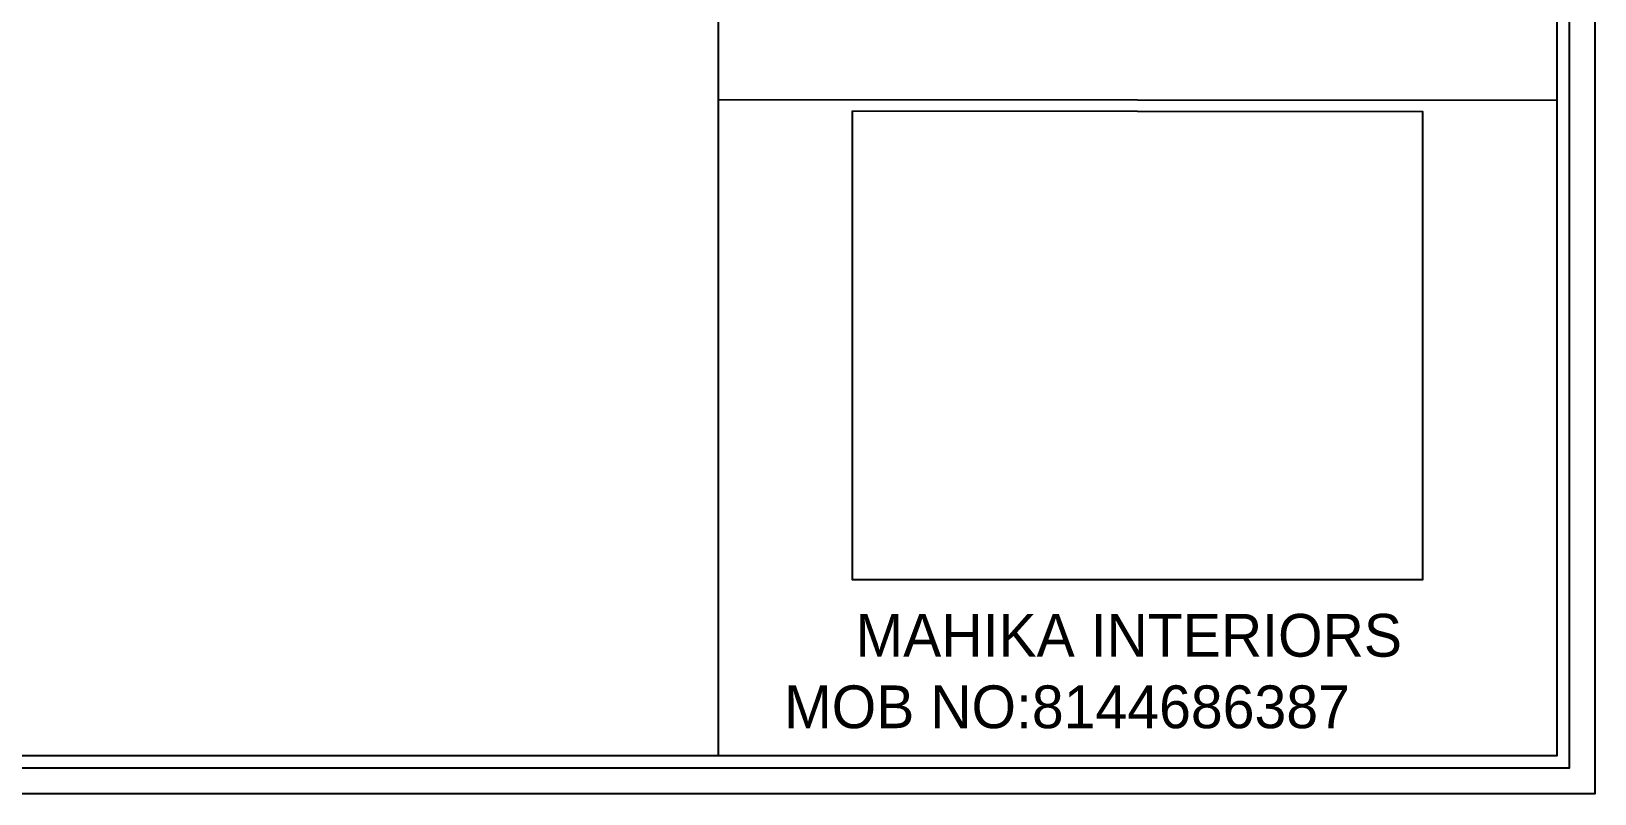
# Model space of a CAD drawing. Header units: inches. Extents: x 9636 to 21597, y -10243 to 557.
# Drawn here: x 14831.3 to 15293.8, y -3093.7 to -2868.3 of the extents above; entities that cross this region are included whole.
import ezdxf

# ---------------------------------------------------------------- set-up
doc = ezdxf.new("R2010")
doc.units = ezdxf.units.IN
doc.header["$MEASUREMENT"] = 0
for name, color, linetype in [('PDF2_0', 7, 'Continuous'), ('PDF2_FURNI', 7, 'Continuous'), ('PDF2_Text', 5, 'Continuous')]:
    doc.layers.add(name, color=color, linetype=linetype)
doc.styles.add('PDF Stylus BT', font='stylu.ttf')

msp = doc.modelspace()

# ---------------------------------------------------------------- linework, layer by layer
at = {"layer": 'PDF2_0', "color": 7, "lineweight": 25, "true_color": 0xffffff}
msp.add_lwpolyline([(15074.2, -2891.78), (15242.87, -2891.97), (15242.87, -3030.51), (15074.2, -3030.51)], close=True, dxfattribs=at)
at = {"layer": 'PDF2_FURNI', "lineweight": 25}
for points in [[(14018.62, -3093.71), (14018.62, -2182.55), (15293.77, -2182.55), (15293.77, -3093.71)], [(14026.15, -3086.18), (14026.15, -2190.09), (15286.23, -2190.09), (15286.23, -3086.18)], [(14029.83, -3082.51), (14029.83, -2193.76), (15282.56, -2193.76), (15282.56, -3082.51)]]:
    msp.add_lwpolyline(points, close=True, dxfattribs=at)
for points in [[(15034.51, -2193.76), (15034.51, -3082.51)], [(15034.51, -2888.48), (15282.56, -2888.66)]]:
    msp.add_lwpolyline(points, dxfattribs=at)

# ---------------------------------------------------------------- texts
at = {"layer": 'PDF2_Text', "color": 7, "char_height": 12.6488, "attachment_point": 4, "style": 'PDF Stylus BT'}
for s, insert in [('MAHIKA INTERIORS', (15075.11, -3046.97)), ('MOB NO:8144686387', (15053.98, -3068.11))]:
    msp.add_mtext(s, dxfattribs=dict(at, insert=insert))

doc.saveas('drawing.dxf')
